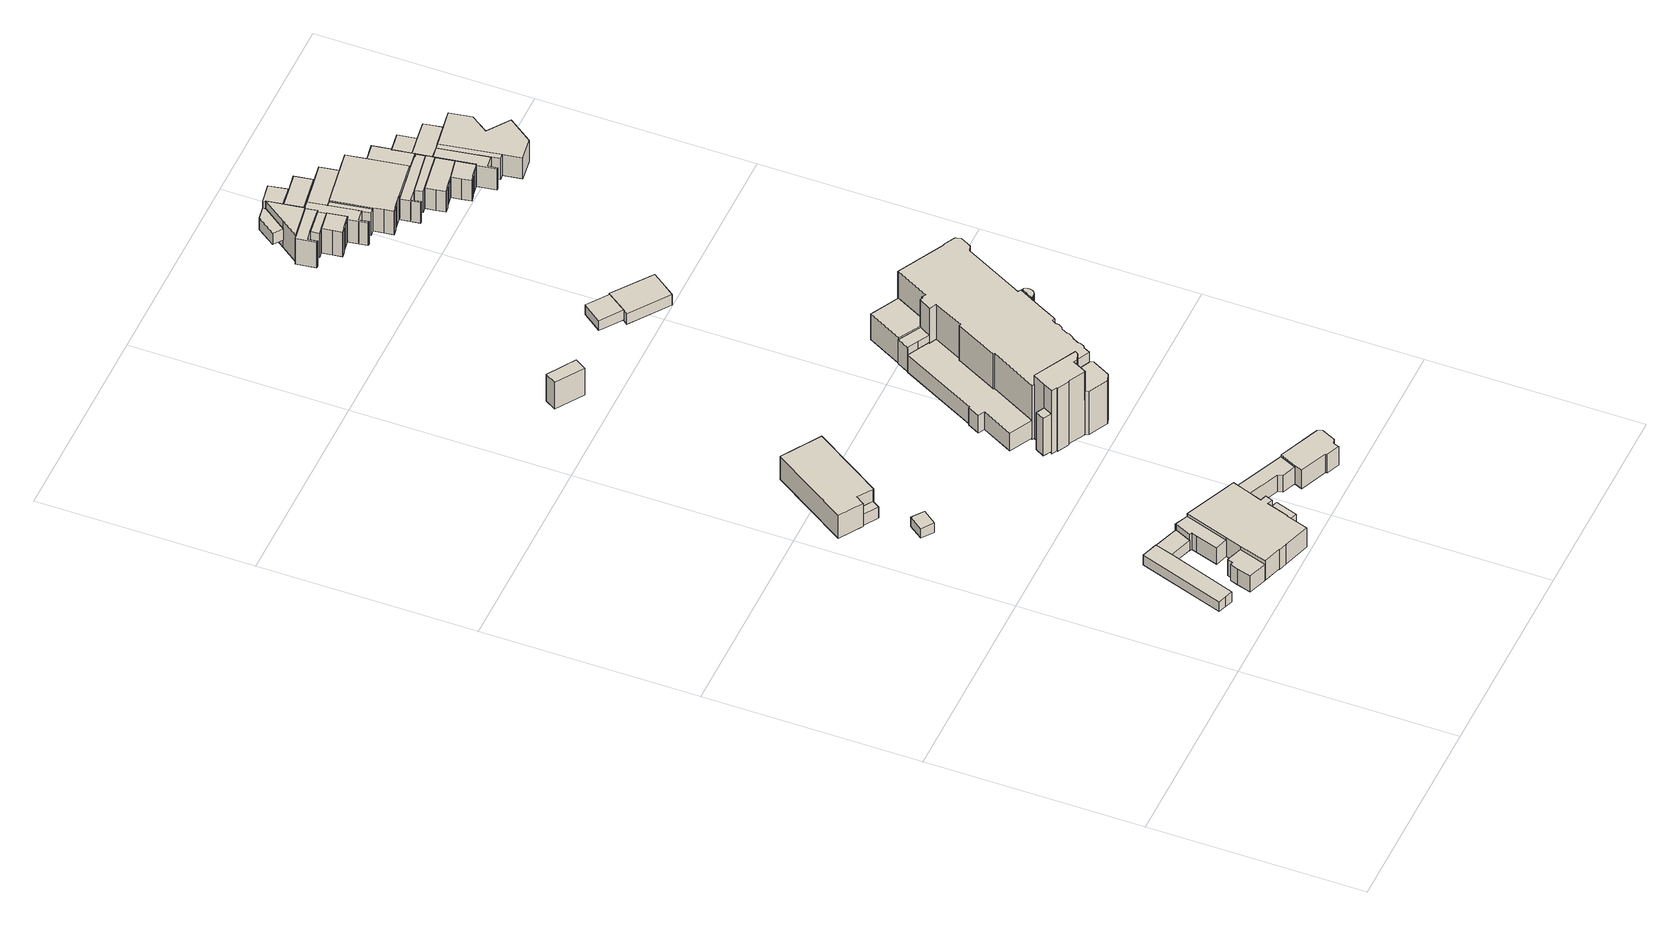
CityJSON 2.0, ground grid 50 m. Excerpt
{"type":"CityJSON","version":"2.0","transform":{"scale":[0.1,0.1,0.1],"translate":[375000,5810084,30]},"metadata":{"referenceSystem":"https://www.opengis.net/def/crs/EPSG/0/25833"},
"CityObjects":{
"building1":{"type":"Building","attributes":{"Gemeindeschluessel":"11000006","function":"51009_1610"},"address":[{"country":"Germany","locality":"Berlin"}],"children":["building1-1","building1-2"]},
"building1-1":{"type":"BuildingPart","attributes":{"BezugspunktDach":"2200","measuredHeight":3.12,"storeysAboveGround":0},"parents":["building1"],"geometry":[{"type":"MultiSurface","lod":"1","boundaries":[[[0,1,2,3,4,5,6]],[[7,8,9,10,11,12,13]],[[7,13,6,5]],[[8,7,5,4]],[[9,8,4,3]],[[14,15,3,2]],[[11,10,2,1]],[[12,11,1,0]],[[13,12,0,6]],[[10,9,15,14]]]}]},
"building1-2":{"type":"BuildingPart","attributes":{"BezugspunktDach":"2200","measuredHeight":2.81,"storeysAboveGround":0},"parents":["building1"],"geometry":[{"type":"MultiSurface","lod":"1","boundaries":[[[16,17,18,15,14]],[[9,19,20,21,10]],[[19,9,15,18]],[[20,19,18,17]],[[21,20,17,16]],[[10,21,16,14]],[[9,10,22,14,15]]]}]},
"building2":{"type":"Building","attributes":{"Gemeindeschluessel":"11000006","BezugspunktDach":"2200","function":"31001_2520","measuredHeight":2.7,"storeysAboveGround":1},"address":[{"country":"Germany","locality":"Berlin","thoroughfareNumber":"29 (5)","thoroughfareName":"Am Großen Wannsee"}],"geometry":[{"type":"Solid","lod":"1","boundaries":[[[[23,24,25,26]],[[27,28,29,30]],[[27,30,26,25]],[[28,27,25,24]],[[29,28,24,23]],[[30,29,23,26]]]]}]},
"building3":{"type":"Building","attributes":{"Gemeindeschluessel":"11000006","BezugspunktDach":"2200","function":"51009_1610","measuredHeight":3.12,"storeysAboveGround":0},"address":[{"country":"Germany","locality":"Berlin"}],"geometry":[{"type":"Solid","lod":"1","boundaries":[[[[31,32,33,34]],[[35,36,37,38]],[[35,38,34,33]],[[36,35,33,32]],[[37,36,32,31]],[[38,37,31,34]]]]}]},
"building4":{"type":"Building","attributes":{"Gemeindeschluessel":"11000006","function":"31001_2120"},"address":[{"country":"Germany","locality":"Berlin","thoroughfareNumber":"26","thoroughfareName":"Am Großen Wannsee"}],"children":["building4-1","building4-2","building4-3","building4-4"]},
"building4-1":{"type":"BuildingPart","attributes":{"BezugspunktDach":"2200","measuredHeight":8.21,"storeysAboveGround":1},"parents":["building4"],"geometry":[{"type":"Solid","lod":"1","boundaries":[[[[39,40,41,42,43,44,45,46,47,48,49,50,51,52,53,54,55]],[[56,57,58,59,60,61,62,63,64,65,66,67,68,69,70,71,72]],[[56,72,55,54]],[[57,56,54,53]],[[58,57,53,52]],[[59,58,52,51]],[[60,59,51,50]],[[61,60,50,49]],[[62,61,49,48]],[[63,62,48,47]],[[64,63,47,46]],[[73,74,64,46,45]],[[66,75,73,45,44]],[[67,66,44,43]],[[68,67,43,42]],[[69,68,42,41]],[[70,69,41,40]],[[71,70,40,39]],[[72,71,39,55]],[[65,64,74,73]],[[73,75,66,65]]]]}]},
"building4-2":{"type":"BuildingPart","attributes":{"BezugspunktDach":"2200","measuredHeight":5.7,"storeysAboveGround":1},"parents":["building4"],"geometry":[{"type":"Solid","lod":"1","boundaries":[[[[76,77,78,79,80,81,82,83,84]],[[85,86,87,88,89,58,90,57,91]],[[85,91,84,83]],[[86,85,83,82]],[[87,86,82,81]],[[88,87,81,80]],[[89,88,80,79]],[[58,89,79,78]],[[90,58,78,77]],[[57,90,77,76]],[[91,57,76,84]]]]}]},
"building4-3":{"type":"BuildingPart","attributes":{"BezugspunktDach":"2200","measuredHeight":5.5,"storeysAboveGround":1},"parents":["building4"],"geometry":[{"type":"Solid","lod":"1","boundaries":[[[[92,93,94,95,96,97,98,99]],[[100,101,102,103,56,104,72,105]],[[100,105,99,98]],[[101,100,98,97]],[[102,101,97,96]],[[103,102,96,95]],[[56,103,95,94]],[[104,56,94,93]],[[72,104,93,92]],[[105,72,92,99]]]]}]},
"building4-4":{"type":"BuildingPart","attributes":{"BezugspunktDach":"2200","measuredHeight":3.87,"storeysAboveGround":1},"parents":["building4"],"geometry":[{"type":"Solid","lod":"1","boundaries":[[[[106,107,74,73,75]],[[65,64,108,109,66]],[[108,64,74,107]],[[109,108,107,106]],[[66,109,106,75]],[[65,66,75,73]],[[65,73,74,64]]]]}]},
"building5":{"type":"Building","attributes":{"Gemeindeschluessel":"11000006","BezugspunktDach":"2200","function":"31001_3050","measuredHeight":6.66,"storeysAboveGround":2},"address":[{"country":"Germany","locality":"Berlin","thoroughfareNumber":"31 (1)","thoroughfareName":"Am Großen Wannsee"}],"geometry":[{"type":"Solid","lod":"1","boundaries":[[[[110,111,112,113,114,115,116,117]],[[118,119,120,36,35,38,121,122]],[[118,122,117,116]],[[119,118,116,115]],[[120,119,115,114]],[[36,120,114,113]],[[35,36,113,112]],[[38,35,112,111]],[[121,38,111,110]],[[122,121,110,117]]]]}]},
"building6":{"type":"Building","attributes":{"Gemeindeschluessel":"11000006","function":"31001_2090"},"address":[{"country":"Germany","locality":"Berlin","thoroughfareNumber":"24 (1)","thoroughfareName":"Am Großen Wannsee"}],"children":["building6-1","building6-2"]},
"building6-1":{"type":"BuildingPart","attributes":{"BezugspunktDach":"2200","measuredHeight":6.6,"storeysAboveGround":1},"parents":["building6"],"geometry":[{"type":"MultiSurface","lod":"1","boundaries":[[[123,124,125,126,127,128,129,130,131,132,133]],[[134,135,136,137,138,139,140,141,142,143,144]],[[134,144,133,132]],[[145,146,134,132,131]],[[136,135,131,130]],[[137,136,130,129]],[[138,137,129,128]],[[139,138,128,127]],[[140,139,127,126]],[[141,140,126,125]],[[142,141,125,124]],[[143,142,124,123]],[[144,143,123,133]],[[135,134,146,145]]]}]},
"building6-2":{"type":"BuildingPart","attributes":{"BezugspunktDach":"2200","measuredHeight":4.93,"storeysAboveGround":1},"parents":["building6"],"geometry":[{"type":"Solid","lod":"1","boundaries":[[[[147,148,146,145,149,150]],[[151,135,134,152,153,154]],[[151,154,150,149]],[[135,151,149,145]],[[152,134,146,148]],[[153,152,148,147]],[[154,153,147,150]],[[134,135,145,146]]]]}]},
"building7":{"type":"Building","attributes":{"Gemeindeschluessel":"11000006","BezugspunktDach":"2200","function":"51009_1610","measuredHeight":8.48,"storeysAboveGround":0},"address":[{"country":"Germany","locality":"Berlin"}],"geometry":[{"type":"Solid","lod":"1","boundaries":[[[[155,156,157,158,159]],[[160,161,162,163,164]],[[160,164,159,158]],[[161,160,158,157]],[[162,161,157,156]],[[163,162,156,155]],[[164,163,155,159]]]]}]},
"building8":{"type":"Building","attributes":{"Gemeindeschluessel":"11000006","function":"31001_1010"},"address":[{"country":"Germany","locality":"Berlin","thoroughfareNumber":"28, 30","thoroughfareName":"Am Großen Wannsee"}],"children":["building8-1","building8-2","building8-3","building8-4","building8-5","building8-6","building8-7","building8-8","building8-9"]},
"building8-1":{"type":"BuildingPart","attributes":{"BezugspunktDach":"2200","measuredHeight":20.26,"storeysAboveGround":3},"parents":["building8"],"geometry":[{"type":"MultiSurface","lod":"1","boundaries":[[[165,166,167,168,169,170,171,172,173,174,175,176,177,178,179,180,181,182,183,184,185,186,187,188,189,190,191,192,193,194,195,196,197,198,199,200,201,202,203,204,205,206,207,208,209,210,211]],[[212,213,214,215,216,217,218,219,220,221,222,223,224,225,226,227,228,229,230,231,232,233,234,235,236,237,238,239,240,241,242,243,244,245,246,247,248,249,250,251,252,253,254,255,256,257,258]],[[259,260,261,211,210]],[[212,258,262,263]],[[264,259,263,265,213,212,210,209]],[[266,264,265,267,266,214,213,209,208]],[[268,266,208,207]],[[215,214,269,267,270]],[[216,215,270,271,272,268,207,206]],[[273,272,206,205]],[[217,216,274,271,275]],[[276,273,275,277,218,217,205,204]],[[278,279,204,203]],[[219,218,280,281]],[[220,219,282,281,283,284,285,203,202]],[[286,284,202,201]],[[221,220,283,287]],[[288,286,289,201,200]],[[222,221,287,290,291]],[[292,288,290,293,294,223,222,200,199]],[[224,223,293,295,296,292,199,198]],[[225,224,198,197]],[[226,225,197,196]],[[227,226,196,195]],[[228,227,195,194]],[[229,228,194,193]],[[230,229,193,192]],[[231,230,192,191]],[[232,231,191,190]],[[233,232,190,189]],[[234,233,189,188]],[[235,234,188,187]],[[237,236,186,185]],[[238,297,298,185,184]],[[299,297,184,183]],[[240,239,183,182]],[[241,240,182,181]],[[242,241,181,180]],[[243,242,180,179]],[[244,243,179,178]],[[245,244,178,177]],[[246,245,177,176]],[[247,246,176,175]],[[248,247,175,174]],[[249,248,174,173]],[[250,249,173,172]],[[251,250,172,171]],[[252,251,171,170]],[[253,252,170,169]],[[254,253,169,168]],[[255,254,168,167],[300,301,302,303]],[[304,302,167,166]],[[256,255,302,301,305]],[[258,257,165,211]],[[263,262,261,260,259]],[[265,263,259,264]],[[267,265,264,266]],[[270,267,269,266,268]],[[268,272,271,270]],[[275,271,274,272,273]],[[277,275,273,276]],[[281,280,279,278]],[[285,284,283,281,282]],[[287,283,284,286]],[[291,290,287,289,286,288]],[[294,293,290,288,292]],[[292,296,295,293]],[[236,235,306,187,186]],[[237,307,298,297,238]],[[239,238,297,299]],[[302,301,300,303]],[[305,301,302,304]],[[257,256,308,166,165,309]]]}]},
"building8-2":{"type":"BuildingPart","attributes":{"BezugspunktDach":"2200","measuredHeight":18.29,"storeysAboveGround":3},"parents":["building8"],"geometry":[{"type":"MultiSurface","lod":"1","boundaries":[[[310,311,312,313,314,315,316,317,318,319,320,321,322,323]],[[324,325,257,256,326,327,328,329,330,331,332,333,334,335]],[[324,335,323,322]],[[336,337,338,339,325,324,322,321]],[[257,325,321,320]],[[166,165,340,320,319]],[[326,256,305,341,342,304,319,318]],[[343,342,318,317]],[[327,326,341,344]],[[345,343,317,316]],[[328,327,344,346]],[[347,348,345,316,315]],[[329,328,346,349]],[[350,351,348,315,314]],[[330,329,352,349,353]],[[331,330,314,313]],[[332,331,313,312]],[[333,332,312,311]],[[334,333,311,310]],[[335,334,310,323]],[[339,338,337,336]],[[256,257,340,165,166]],[[304,342,341,305]],[[344,341,342,343]],[[346,344,343,345]],[[349,346,345,348,347]],[[353,349,352,348,351,350]]]}]},
"building8-3":{"type":"BuildingPart","attributes":{"BezugspunktDach":"2200","measuredHeight":10.83,"storeysAboveGround":3},"parents":["building8"],"geometry":[{"type":"Solid","lod":"1","boundaries":[[[[337,336,354,355]],[[356,339,338,357]],[[356,357,355,354]],[[339,356,354,336]],[[357,338,337,355]],[[338,339,336,337]]]]}]},
"building8-4":{"type":"BuildingPart","attributes":{"BezugspunktDach":"2200","measuredHeight":12.7,"storeysAboveGround":3},"parents":["building8"],"geometry":[{"type":"MultiSurface","lod":"1","boundaries":[[[358,359,360,361,303,302,304,342,343,345,348,351]],[[349,346,344,341,305,301,300,362,363,364,365,353]],[[362,300,303,361]],[[363,362,361,360]],[[364,363,360,359]],[[365,364,359,358]],[[353,365,358,351]],[[353,351,348,349]],[[346,349,348,345]],[[344,346,345,343]],[[341,344,343,342,366]],[[341,342,304,305]],[[301,305,304,302,367]],[[300,301,368,302,303]]]}]},
"building8-5":{"type":"BuildingPart","attributes":{"BezugspunktDach":"2200","measuredHeight":5.1,"storeysAboveGround":3},"parents":["building8"],"geometry":[{"type":"MultiSurface","lod":"1","boundaries":[[[260,259,264,266,268,272,273,276,369,370,371,372,373,374]],[[375,376,377,378,379,277,275,271,270,267,265,263,262,380]],[[375,380,374,373]],[[376,375,373,372]],[[377,376,372,371]],[[378,377,371,370]],[[379,378,370,369]],[[277,379,381,382,280]],[[380,262,260,374]],[[280,382,383,276]],[[369,383,382,381]],[[275,277,384,276,273]],[[271,275,273,272]],[[271,272,268,270]],[[267,270,268,266]],[[265,267,266,264]],[[263,265,264,259,385]],[[262,263,259,260]]]}]},
"building8-6":{"type":"BuildingPart","attributes":{"BezugspunktDach":"2200","measuredHeight":8.08,"storeysAboveGround":3},"parents":["building8"],"geometry":[{"type":"MultiSurface","lod":"1","boundaries":[[[386,387,279,278,388,389,390,391]],[[392,393,394,281,280,382,381,395]],[[392,395,391,390]],[[393,392,390,389]],[[383,276,280,279,387]],[[396,369,383,382,387,386]],[[395,381,386,391]],[[394,393,389,388]],[[394,388,278,281]],[[280,281,397,278,279]],[[382,280,276,383]],[[381,382,383,369,396]]]}]},
"building8-7":{"type":"BuildingPart","attributes":{"BezugspunktDach":"2200","measuredHeight":15.99,"storeysAboveGround":3},"parents":["building8"],"geometry":[{"type":"MultiSurface","lod":"1","boundaries":[[[398,399,400,401,402,403,404,405,406,407,408,409]],[[235,410,411,412,413,414,415,416,417,418,419,236]],[[235,236,235,187,186,420,409,408]],[[410,235,408,407]],[[411,410,407,406]],[[412,411,406,405]],[[413,412,405,404]],[[414,413,404,403]],[[415,414,403,402]],[[416,415,402,401]],[[417,416,401,400]],[[418,417,400,399]],[[419,418,399,398]],[[236,419,398,409]],[[420,186,187,235,236]]]}]},
"building8-8":{"type":"BuildingPart","attributes":{"BezugspunktDach":"2200","measuredHeight":3,"storeysAboveGround":3},"parents":["building8"],"geometry":[{"type":"MultiSurface","lod":"1","boundaries":[[[421,422,423,424,425,426,427,428,429,430,298,297,299]],[[238,237,431,432,433,434,435,436,437,438,439,440,239]],[[238,239,299,239,238,297]],[[237,238,441,238,237,298]],[[431,237,298,430]],[[432,431,430,429]],[[433,432,429,428]],[[434,433,428,427]],[[435,434,427,426]],[[436,435,426,425]],[[437,436,425,424]],[[438,437,424,423]],[[439,438,423,422]],[[440,439,422,421]],[[239,440,421,299]],[[297,298,237,238,441]]]}]},
"building8-9":{"type":"BuildingPart","attributes":{"BezugspunktDach":"2200","measuredHeight":7.44,"storeysAboveGround":3},"parents":["building8"],"geometry":[{"type":"MultiSurface","lod":"1","boundaries":[[[285,284,286,288,292,296,442,443]],[[444,295,293,290,287,283,281,393]],[[444,393,443,442]],[[295,444,442,296]],[[445,389,388,278,285,443]],[[393,281,446,281,394]],[[295,296,292,293]],[[290,293,292,288]],[[287,290,288,286,447]],[[283,287,286,284]],[[283,284,285,281]],[[393,394,388,389,445]],[[394,281,446,278,388]]]}]},
"building9":{"type":"Building","attributes":{"Gemeindeschluessel":"11000006","BezugspunktDach":"2200","function":"31001_2463","measuredHeight":2.81,"storeysAboveGround":1},"address":[{"country":"Germany","locality":"Berlin","thoroughfareNumber":"29 (2)","thoroughfareName":"Am Großen Wannsee"}],"geometry":[{"type":"Solid","lod":"1","boundaries":[[[[448,449,450,451]],[[452,453,454,455]],[[452,455,451,450]],[[453,452,450,449]],[[454,453,449,448]],[[455,454,448,451]]]]}]},
"building10":{"type":"Building","attributes":{"Gemeindeschluessel":"11000006","BezugspunktDach":"2200","function":"31001_2463","measuredHeight":3.03,"storeysAboveGround":1},"address":[{"country":"Germany","locality":"Berlin","thoroughfareNumber":"29","thoroughfareName":"Am Großen Wannsee"}],"geometry":[{"type":"Solid","lod":"1","boundaries":[[[[456,457,458,449,448,459]],[[460,461,462,463,464,465]],[[460,465,459,448]],[[461,460,448,449]],[[462,461,449,458]],[[463,462,458,457]],[[464,463,457,456]],[[465,464,456,459]]]]}]},
"building11":{"type":"Building","attributes":{"Gemeindeschluessel":"11000006","function":"31001_1010"},"address":[{"country":"Germany","locality":"Berlin","thoroughfareNumber":"37","thoroughfareName":"Am Großen Wannsee"}],"children":["building11-1","building11-2","building11-3","building11-4","building11-5","building11-6","building11-7","building11-8","building11-9","building11-10","building11-11","building11-12","building11-13","building11-14","building11-15","building11-16","building11-17","building11-18","building11-19","building11-20","building11-21"]},
"building11-1":{"type":"BuildingPart","attributes":{"BezugspunktDach":"2200","measuredHeight":7.64,"storeysAboveGround":2},"parents":["building11"],"geometry":[{"type":"MultiSurface","lod":"1","boundaries":[[[466,467,468,469,470,471,472,473,474,475,476,477,478,479,480,481,482]],[[483,484,485,486,487,488,489,490,491,492,493,494,495,496,497,498,499]],[[500,501,502,482,481]],[[484,483,481,480]],[[485,484,480,479]],[[503,504,485,479,478]],[[505,503,486,478,477]],[[506,507,477,476]],[[489,488,476,475]],[[490,489,475,474]],[[491,490,474,473]],[[492,491,473,472]],[[493,492,472,471]],[[494,493,471,470]],[[495,494,470,469]],[[496,495,469,468]],[[497,496,468,467]],[[508,509,497,467,466]],[[502,508,498,466,482]],[[483,499,502,501,500]],[[486,485,504,503]],[[487,486,503,505]],[[510,488,487,507,506]],[[498,497,509,508]],[[499,498,508,502]]]}]},
"building11-2":{"type":"BuildingPart","attributes":{"BezugspunktDach":"2200","measuredHeight":7.66,"storeysAboveGround":2},"parents":["building11"],"geometry":[{"type":"MultiSurface","lod":"1","boundaries":[[[511,512,513,514]],[[515,516,517,518]],[[515,518,514,513]],[[516,515,513,512],[519,520,521,522]],[[523,524,525,526,527,528,529,516,512,511]],[[530,531,532,511,514]],[[521,520,519,522]],[[533,527,526,525,534]],[[533,516,529,528,527]],[[517,525,524,523]],[[518,517,532,531,530]]]}]},
"building11-3":{"type":"BuildingPart","attributes":{"BezugspunktDach":"2200","measuredHeight":3.24,"storeysAboveGround":2},"parents":["building11"],"geometry":[{"type":"MultiSurface","lod":"1","boundaries":[[[522,521,535,536,537]],[[538,539,520,519,540]],[[538,540,537,536]],[[539,538,536,535]],[[540,519,522,537]],[[539,535,521,520]],[[520,541,521,522,519]]]}]},
"building11-4":{"type":"BuildingPart","attributes":{"BezugspunktDach":"2200","measuredHeight":6.99,"storeysAboveGround":2},"parents":["building11"],"geometry":[{"type":"MultiSurface","lod":"1","boundaries":[[[526,542,543,544,527]],[[545,546,547,525,533]],[[546,545,544,543]],[[547,546,543,542]],[[524,548,549,550,547,542,526]],[[527,544,545,533]],[[547,550,549,551]],[[525,552,551,549,548,524]],[[533,525,526,527]]]}]},
"building11-5":{"type":"BuildingPart","attributes":{"BezugspunktDach":"2200","measuredHeight":7.42,"storeysAboveGround":2},"parents":["building11"],"geometry":[{"type":"MultiSurface","lod":"1","boundaries":[[[529,528,553,554,555]],[[556,545,533,516,557]],[[556,557,555,554]],[[545,556,554,553]],[[527,544,545,553,528]],[[516,533,527,533,516,529]],[[535,521,529,555]],[[557,516,520,539]],[[533,545,544,527]],[[528,529,516,533,527]],[[539,520,521,535]]]}]},
"building11-6":{"type":"BuildingPart","attributes":{"BezugspunktDach":"2200","measuredHeight":7.09,"storeysAboveGround":2},"parents":["building11"],"geometry":[{"type":"MultiSurface","lod":"1","boundaries":[[[558,559,560,561,562,563,564,565,566,567]],[[568,569,570,571,572,573,574,575,576,577]],[[568,578,579,580,567,566]],[[581,582,566,565]],[[583,584,581,569,565,564]],[[571,570,564,563]],[[572,571,563,562]],[[573,572,562,561]],[[574,573,561,560]],[[575,574,560,559]],[[576,575,559,558]],[[577,576,558,567]],[[577,580,579,578,568]],[[569,568,582,581]],[[570,569,581,584,583]]]}]},
"building11-7":{"type":"BuildingPart","attributes":{"BezugspunktDach":"2200","measuredHeight":6.96,"storeysAboveGround":2},"parents":["building11"],"geometry":[{"type":"MultiSurface","lod":"1","boundaries":[[[585,579,578,586,587]],[[588,568,577,589,590]],[[568,582,591,586,578]],[[589,577,579,585]],[[590,589,585,587]],[[592,588,593,590,594,587,586]],[[588,591,582,568]],[[577,595,568,578,579]]]}]},
"building11-8":{"type":"BuildingPart","attributes":{"BezugspunktDach":"2200","measuredHeight":7.4,"storeysAboveGround":2},"parents":["building11"],"geometry":[{"type":"MultiSurface","lod":"1","boundaries":[[[596,597,598,599,600,531,530,601]],[[518,517,588,590,602,603,604,605]],[[588,517,531,600],[588,591,523,517]],[[587,586,600,599]],[[602,590,599,598]],[[603,602,598,597]],[[604,603,597,596]],[[605,604,596,601]],[[518,605,601,530]],[[517,518,530,531]],[[591,588,517,523]],[[590,606,588,586,587]]]}]},
"building11-9":{"type":"BuildingPart","attributes":{"BezugspunktDach":"2200","measuredHeight":6.05,"storeysAboveGround":2},"parents":["building11"],"geometry":[{"type":"MultiSurface","lod":"1","boundaries":[[[607,608,609,610,611]],[[612,613,614,615,616]],[[614,613,609,608]],[[615,614,608,607]],[[612,617,616,611,610]],[[612,610,609,613,618]],[[616,615,619,607,611]]]}]},
"building11-10":{"type":"BuildingPart","attributes":{"BezugspunktDach":"2200","measuredHeight":6.09,"storeysAboveGround":2},"parents":["building11"],"geometry":[{"type":"MultiSurface","lod":"1","boundaries":[[[620,621,622,623,624,607,611,625]],[[616,615,626,627,628,629,630,631]],[[616,611,625,631,625,611]],[[615,607,611,632,611,607]],[[626,615,607,624]],[[627,626,624,623]],[[628,627,623,622]],[[629,628,622,621]],[[633,634,621,620]],[[635,636,637,638,639,638,633,630,620,625]],[[616,632,611,607,615]],[[630,629,634,633]],[[630,633,638,639]],[[639,638,637,636]],[[631,636,635,625]]]}]},
"building11-11":{"type":"BuildingPart","attributes":{"BezugspunktDach":"2200","measuredHeight":6.03,"storeysAboveGround":2},"parents":["building11"],"geometry":[{"type":"MultiSurface","lod":"1","boundaries":[[[625,640,641,642,643]],[[644,645,646,631,647]],[[645,644,642,641]],[[646,645,641,640]],[[646,640,610,612,616,631]],[[648,649,650,651,652,631,651,653,654,648,647]],[[644,647,643,642]],[[611,616,612,610]],[[631,616,611,625,655]],[[653,651,631,625]],[[652,651,650,649,648]],[[647,648,654,643]]]}]},
"building11-12":{"type":"BuildingPart","attributes":{"BezugspunktDach":"2200","measuredHeight":6.04,"storeysAboveGround":2},"parents":["building11"],"geometry":[{"type":"Solid","lod":"1","boundaries":[[[[643,642,656,657,658]],[[659,660,644,647,661]],[[659,661,658,657]],[[660,659,657,656]],[[644,660,656,642]],[[647,643,642,643]],[[644,642,643,647]],[[658,661,647,643]]]]}]},
"building11-13":{"type":"BuildingPart","attributes":{"BezugspunktDach":"2200","measuredHeight":6,"storeysAboveGround":2},"parents":["building11"],"geometry":[{"type":"Solid","lod":"1","boundaries":[[[[662,663,664,665,666,667,634,633,638,668]],[[639,630,629,669,670,671,672,673,674,675]],[[669,629,634,667]],[[670,669,667,666]],[[671,670,666,665]],[[672,671,665,664]],[[673,672,664,663]],[[674,673,663,662]],[[675,674,662,668]],[[639,675,668,638]],[[639,638,633,630]],[[629,630,633,634]]]]}]},
"building11-14":{"type":"BuildingPart","attributes":{"BezugspunktDach":"2200","measuredHeight":5.99,"storeysAboveGround":2},"parents":["building11"],"geometry":[{"type":"MultiSurface","lod":"1","boundaries":[[[676,677,678,679,680,681,668,638,637,682]],[[636,639,675,683,684,685,686,687,688,689]],[[683,675,668,681]],[[684,683,681,680]],[[685,684,680,679]],[[686,685,679,678]],[[687,686,678,677]],[[688,687,677,676]],[[689,688,676,682]],[[636,689,682,637]],[[675,639,638,668]]]}]},
"building11-15":{"type":"BuildingPart","attributes":{"BezugspunktDach":"2200","measuredHeight":6.03,"storeysAboveGround":2},"parents":["building11"],"geometry":[{"type":"MultiSurface","lod":"1","boundaries":[[[690,691,635,653,692]],[[651,636,689,693,694]],[[650,695,694,692,653]],[[696,682,637,635,691]],[[693,689,691,690]],[[694,693,690,692]],[[651,694,695,650]],[[637,636,631,625,635]],[[651,653,625,631]],[[689,697,636,637,682,696]]]}]},
"building11-16":{"type":"BuildingPart","attributes":{"BezugspunktDach":"2200","measuredHeight":6.01,"storeysAboveGround":2},"parents":["building11"],"geometry":[{"type":"MultiSurface","lod":"1","boundaries":[[[698,699,700,695,650,649,506]],[[648,651,694,701,702,703,488]],[[694,651,650,651,694,695]],[[701,694,695,700]],[[702,701,700,699]],[[703,702,699,698]],[[488,703,698,506]],[[506,507,487,488]],[[487,507,649,648]],[[651,648,649,650]]]}]},
"building11-17":{"type":"BuildingPart","attributes":{"BezugspunktDach":"2200","measuredHeight":6.04,"storeysAboveGround":2},"parents":["building11"],"geometry":[{"type":"MultiSurface","lod":"1","boundaries":[[[505,654,658,657,704,504]],[[705,659,661,648,487,485]],[[705,485,504,704]],[[659,705,704,657]],[[661,659,657,658]],[[643,647,643,658,654]],[[487,648,654,505]],[[649,648,706,647,643,654]],[[661,658,643,647]],[[485,486,503,504]],[[487,707,505,503,486]]]}]},
"building11-18":{"type":"BuildingPart","attributes":{"BezugspunktDach":"2200","measuredHeight":6.51,"storeysAboveGround":2},"parents":["building11"],"geometry":[{"type":"MultiSurface","lod":"1","boundaries":[[[708,709,509,502,710]],[[499,497,711,712,713]],[[711,497,509,709]],[[712,711,709,708]],[[710,502,499,713]],[[497,498,508,509]],[[508,498,499,502]],[[713,712,714,708,710]]]}]},
"building11-19":{"type":"BuildingPart","attributes":{"BezugspunktDach":"2200","measuredHeight":6.51,"storeysAboveGround":2},"parents":["building11"],"geometry":[{"type":"MultiSurface","lod":"1","boundaries":[[[710,501,715,550,549]],[[547,716,483,713,551]],[[716,547,550,715]],[[483,716,715,501]],[[551,549,550,547,717]],[[483,501,502,499]],[[713,499,502,710]],[[551,713,710,549]]]}]},
"building11-20":{"type":"BuildingPart","attributes":{"BezugspunktDach":"2200","measuredHeight":6.53,"storeysAboveGround":2},"parents":["building11"],"geometry":[{"type":"MultiSurface","lod":"1","boundaries":[[[523,581,584,718,719,720,721,548,524]],[[551,712,722,723,724,570,569,517,525]],[[551,525,524,548]],[[708,710,549,725,548,721]],[[722,712,721,720]],[[723,722,720,719]],[[724,723,719,718]],[[570,724,718,584]],[[569,568,582,568,726]],[[525,517,523,524]],[[712,713,710,708]],[[713,551,725,549,710]],[[727,569,570,584,581]],[[581,582,568,569]],[[726,568,582,591,588]],[[517,728,588,591,523]]]}]},
"building11-21":{"type":"BuildingPart","attributes":{"BezugspunktDach":"2200","measuredHeight":6.06,"storeysAboveGround":2},"parents":["building11"],"geometry":[{"type":"Solid","lod":"1","boundaries":[[[[609,729,730,731,732,733,734,640,610]],[[646,735,736,737,738,739,740,613,612]],[[610,612,610,640]],[[735,646,640,734]],[[736,735,734,733]],[[737,736,733,732]],[[738,737,732,731]],[[739,738,731,730]],[[740,739,730,729]],[[613,740,729,609]],[[646,612,610,640]],[[612,613,609,610]]]]}]}
},
"vertices":[
[157,93,49],[175,87,49],[229,245,49],[242,286,49],[224,292,49],[205,299,49],[138,100,49],[205,299,20],[224,292,20],[242,286,20],[229,245,20],[175,87,20],[157,93,20],[138,100,20],[229,245,48],[242,286,48],
[282,227,48],[299,263,48],[299,266,48],[299,266,20],[299,263,20],[282,227,20],[229,245,40],
[93,722,83],[117,754,83],[90,774,83],[66,741,83],[90,774,56],[117,754,56],[93,722,56],[66,741,56],
[89,846,86],[100,863,86],[66,885,86],[55,868,86],[66,885,54],[100,863,54],[89,846,54],[55,868,54],
[305,35,74],[304,33,74],[324,27,74],[386,7,74],[403,59,74],[404,58,74],[421,110,74],[434,105,74],[440,122,74],[425,127,74],[440,167,74],[451,199,74],[391,225,74],[330,252,74],[296,150,74],[283,113,74],[262,49,74],[283,113,18],[296,150,18],[330,252,18],[391,225,18],[451,199,18],[440,167,18],[425,127,18],[440,122,18],[434,105,18],[421,110,18],[404,58,18],[403,59,18],[386,7,18],[324,27,18],[304,33,18],[305,35,18],[262,49,18],[421,110,57],[434,105,57],[404,58,57],
[296,150,66],[339,191,66],[330,252,66],[299,266,66],[299,263,66],[282,227,66],[288,225,66],[284,212,66],[267,160,66],[284,212,18],[288,225,18],[282,227,18],[299,263,18],[299,266,18],[339,191,18],[267,160,18],
[262,49,65],[296,73,65],[283,113,65],[245,126,65],[241,113,65],[234,115,65],[228,96,65],[218,64,65],[228,96,18],[234,115,18],[241,113,18],[245,126,18],[296,73,18],[218,64,18],
[431,49,57],[448,101,57],[448,101,18],[431,49,18],
[54,866,121],[55,868,121],[66,885,121],[100,863,121],[101,862,121],[204,1022,121],[116,1078,121],[1,900,121],[116,1078,54],[204,1022,54],[101,862,54],[54,866,54],[1,900,54],
[614,60,63],[613,56,63],[644,43,63],[645,47,63],[649,56,63],[660,60,63],[675,92,63],[670,103,63],[575,144,63],[558,106,63],[550,87,63],[558,106,9],[575,144,9],[670,103,9],[675,92,9],[660,60,9],[649,56,9],[645,47,9],[644,43,9],[613,56,9],[614,60,9],[550,87,9],[575,144,58],[558,106,58],
[523,130,58],[526,119,58],[451,199,58],[440,167,58],[451,199,9],[526,119,9],[523,130,9],[440,167,9],
[190,1549,131],[207,1575,131],[175,1595,131],[143,1616,131],[127,1590,131],[143,1616,54],[175,1595,54],[207,1575,54],[190,1549,54],[127,1590,54],
[452,648,188],[550,596,188],[584,579,188],[585,580,188],[592,594,188],[597,597,188],[602,607,188],[602,613,188],[609,626,188],[613,629,188],[619,639,188],[619,644,188],[626,658,188],[630,660,188],[636,670,188],[636,676,188],[642,687,188],[648,683,188],[650,686,188],[657,700,188],[664,714,188],[683,750,188],[698,778,188],[700,781,188],[693,785,188],[766,924,188],[779,928,188],[793,954,188],[790,965,188],[789,967,188],[763,981,188],[761,980,188],[652,1038,188],[651,1036,188],[610,958,188],[601,963,188],[599,960,188],[593,963,188],[593,962,188],[578,936,188],[577,935,188],[593,927,188],[557,857,188],[554,859,188],[503,761,188],[505,759,188],[447,650,188],[505,759,32],[503,761,32],[554,859,32],[557,857,32],[593,927,32],[577,935,32],[578,936,32],[593,962,32],[593,963,32],[599,960,32],[601,963,32],[610,958,32],[651,1036,32],[652,1038,32],[761,980,32],[763,981,32],[789,967,32],[790,965,32],[793,954,32],[779,928,32],[766,924,32],[693,785,32],[700,781,32],[698,778,32],[683,750,32],[664,714,32],[657,700,32],[650,686,32],[648,683,32],[642,687,32],[636,676,32],[636,670,32],[630,660,32],[626,658,32],[619,644,32],[619,639,32],[613,629,32],[609,626,32],[602,613,32],[602,607,32],[597,597,32],[592,594,32],[585,580,32],[584,579,32],[550,596,32],[452,648,32],[447,650,32],[505,759,87],[447,650,87],[447,650,37],[447,650,36],[505,759,36],[503,761,87],[503,761,36],[554,859,87],[554,859,36],[557,857,87],[554,859,61],[557,857,36],[593,927,36],[593,927,87],[577,935,87],[593,927,67],[577,935,36],[578,936,87],[578,936,36],[593,962,108],[578,936,108],[578,936,38],[593,962,38],[593,962,95],[593,963,38],[593,963,112],[593,962,112],[599,960,112],[599,960,38],[601,963,112],[599,960,57],[601,963,38],[601,963,108],[610,958,112],[610,958,38],[610,958,75],[651,1036,38],[651,1036,112],[657,700,62],[664,714,62],[650,686,62],[585,580,34],[584,579,34],[584,579,160],[585,580,160],[550,596,160],[550,596,34],[698,778,109],[664,714,35],[550,596,149],[452,648,155],
[436,590,215],[435,588,215],[462,574,215],[463,576,215],[501,555,215],[503,554,215],[520,587,215],[528,583,215],[546,589,215],[550,596,215],[452,648,215],[436,618,215],[425,597,215],[424,596,215],[425,597,32],[436,618,32],[546,589,32],[528,583,32],[520,587,32],[503,554,32],[501,555,32],[463,576,32],[462,574,32],[435,588,32],[436,590,32],[424,596,32],[436,618,146],[425,597,146],[425,597,38],[436,618,38],[452,648,142],[546,589,34],[546,589,160],[528,583,160],[528,583,34],[520,587,160],[520,587,34],[503,554,129],[503,554,160],[503,554,34],[501,555,134],[501,555,160],[503,554,117],[501,555,34],
[417,628,146],[406,608,146],[417,628,38],[406,608,38],
[504,546,160],[549,523,160],[565,528,160],[588,571,160],[588,571,34],[565,528,34],[549,523,34],[504,546,34],[546,589,124],[584,579,149],[584,579,101],
[527,963,87],[434,785,87],[432,786,87],[418,759,87],[432,751,87],[394,678,87],[432,751,36],[418,759,36],[432,786,36],[434,785,36],[527,963,36],[394,678,36],[527,963,38],[552,950,38],[552,950,87],[578,936,49],[505,759,52],
[527,963,108],[552,950,108],[567,976,108],[542,990,108],[541,991,108],[526,963,108],[541,991,38],[542,990,38],[567,976,38],[526,963,38],[527,963,55],[593,962,54],
[687,749,192],[692,749,192],[696,750,192],[700,752,192],[703,755,192],[705,759,192],[706,764,192],[706,768,192],[704,772,192],[702,776,192],[698,778,192],[683,750,192],[702,776,32],[704,772,32],[706,768,32],[706,764,32],[705,759,32],[703,755,32],[700,752,32],[696,750,32],[692,749,32],[687,749,32],[683,750,149],
[654,685,62],[658,685,62],[662,686,62],[666,689,62],[668,692,62],[670,696,62],[671,700,62],[671,704,62],[670,708,62],[668,711,62],[668,711,32],[670,708,32],[671,704,32],[671,700,32],[670,696,32],[668,692,32],[666,689,32],[662,686,32],[658,685,32],[654,685,32],[657,700,52],
[585,1071,112],[542,990,112],[585,1071,38],[542,990,61],[593,962,71],[599,960,41],
[428,1561,80],[460,1606,80],[412,1641,80],[379,1596,80],[412,1641,52],[460,1606,52],[428,1561,52],[379,1596,52],
[509,1486,80],[551,1542,80],[462,1608,80],[420,1551,80],[428,1561,50],[460,1606,50],[462,1608,50],[551,1542,50],[509,1486,50],[420,1551,50],
[497,2180,86],[501,2156,86],[505,2132,86],[508,2111,86],[512,2111,86],[521,2113,86],[521,2114,86],[539,2117,86],[552,2119,86],[552,2118,86],[554,2118,86],[645,2133,86],[634,2201,86],[630,2225,86],[623,2270,86],[579,2263,86],[486,2248,86],[579,2263,18],[623,2270,18],[630,2225,18],[634,2201,18],[645,2133,18],[554,2118,18],[552,2118,18],[552,2119,18],[539,2117,18],[521,2114,18],[521,2113,18],[512,2111,18],[508,2111,18],[505,2132,18],[501,2156,18],[497,2180,18],[486,2248,18],[579,2263,44],[579,2263,83],[486,2248,83],[634,2201,79],[630,2225,79],[645,2133,79],[554,2118,78],[645,2133,78],[497,2180,83],[501,2156,83],[554,2118,27],
[439,2282,95],[426,2365,95],[385,2309,95],[355,2268,95],[385,2309,18],[426,2365,18],[439,2282,18],[355,2268,18],[385,2309,39],[426,2365,39],[426,2365,72],[385,2309,72],[439,2282,84],[439,2286,84],[439,2286,18],[439,2286,88],[432,2329,88],[432,2329,92],[426,2365,92],[355,2268,92],[439,2282,92],[439,2282,57],[432,2329,18],[437,2298,18],
[425,2372,72],[395,2367,72],[364,2324,72],[395,2367,39],[425,2372,39],[364,2324,39],[426,2365,56],
[529,2300,88],[522,2343,88],[479,2336,88],[479,2336,18],[522,2343,18],[529,2300,18],[466,2290,84],[466,2290,83],[529,2300,83],[466,2290,18],[440,2286,18],
[479,2336,92],[471,2380,92],[425,2372,92],[471,2380,18],[425,2372,18],
[404,2205,89],[407,2184,89],[411,2185,89],[420,2186,89],[420,2187,89],[438,2190,89],[451,2192,89],[454,2193,89],[447,2237,89],[400,2229,89],[447,2237,18],[454,2193,18],[451,2192,18],[438,2190,18],[420,2187,18],[420,2186,18],[411,2185,18],[407,2184,18],[404,2205,18],[400,2229,18],[447,2237,88],[400,2229,88],[400,2229,71],[454,2193,84],[447,2237,84],[451,2192,51],[451,2192,84],
[387,2227,88],[444,2256,88],[384,2247,88],[444,2256,18],[387,2227,18],[384,2247,18],[444,2256,84],[444,2256,68],[417,2252,18],[384,2247,54],[402,2229,18],
[356,2221,92],[360,2221,92],[357,2242,92],[384,2247,92],[444,2256,92],[349,2267,92],[357,2242,18],[360,2221,18],[356,2221,18],[349,2267,18],[386,2247,18],
[741,1990,79],[744,1970,79],[757,1972,79],[734,2108,79],[722,2106,79],[734,2108,18],[757,1972,18],[744,1970,18],[741,1990,18],[722,2106,18],[725,2107,18],[755,1984,18],[741,1990,48],
[710,2010,79],[706,2009,79],[713,1964,79],[717,1965,79],[714,1986,79],[696,2102,79],[714,1986,18],[717,1965,18],[713,1964,18],[706,2009,18],[710,2010,18],[696,2102,18],[722,2106,62],[710,2010,78],[706,2009,78],[696,2097,79],[696,2097,18],[696,2097,78],[703,2055,78],[703,2055,18],
[784,2116,79],[777,2159,79],[733,2153,79],[689,2146,79],[733,2153,18],[777,2159,18],[784,2116,18],[689,2146,18],[690,2139,18],[690,2139,78],[693,2117,78],[693,2117,18],[693,2120,18],[693,2117,79],[690,2139,79],[696,2102,33],
[726,2196,79],[683,2189,79],[682,2189,79],[683,2189,18],[726,2196,18],[682,2189,18],
[659,2022,78],[663,2000,78],[666,2001,78],[676,2003,78],[676,2004,78],[693,2007,78],[655,2045,78],[693,2007,18],[676,2004,18],[676,2003,18],[666,2001,18],[663,2000,18],[659,2022,18],[655,2045,18],
[608,2058,78],[612,2037,78],[616,2038,78],[625,2039,78],[625,2040,78],[643,2043,78],[605,2082,78],[643,2043,18],[625,2040,18],[625,2039,18],[616,2038,18],[612,2037,18],[608,2058,18],[605,2082,18],
[592,2080,79],[605,2082,79],[588,2099,79],[592,2080,18],[588,2099,18],[588,2099,78],[605,2082,32],[614,2083,18],
[561,2073,78],[565,2074,78],[561,2095,78],[561,2095,18],[565,2074,18],[561,2073,18],
[676,2232,79],[676,2232,18],[689,2145,18],[645,2133,77],
[485,2174,83],[488,2154,83],[473,2246,83],[488,2154,18],[485,2174,18],[473,2246,18],[485,2174,51],
[572,2307,83],[572,2307,18],[525,2299,18],
[458,2148,84],[462,2148,84],[458,2169,84],[485,2174,84],[458,2169,18],[462,2148,18],[458,2148,18],[466,2290,35],[445,2246,18],[454,2193,42],[443,2258,18],
[764,1928,79],[816,1936,79],[858,1994,79],[807,2030,79],[836,2071,79],[827,2123,79],[827,2123,18],[836,2071,18],[807,2030,18],[858,1994,18],[816,1936,18],[764,1928,18]
]}
